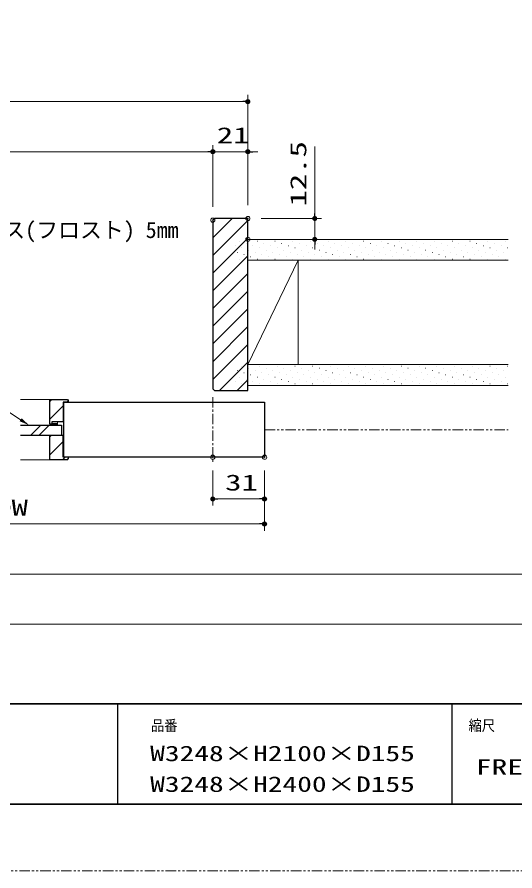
# Model space of a CAD drawing. Units: millimetres, scale not verified. Extents: x -1306 to 1306, y -607 to 607.
# Drawn here: x -283 to 15, y -594 to -83 of the extents above; entities that cross this region are included whole.
import ezdxf
from ezdxf.enums import TextEntityAlignment as Align

# ---------------------------------------------------------------- set-up
doc = ezdxf.new("R2010")
doc.units = ezdxf.units.MM
doc.header["$LTSCALE"] = 5
doc.header["$PDMODE"] = 32
doc.header["$PDSIZE"] = 2.5
for name, pattern in [('USER1', [2.5, 1.25, -0.25, 0.25, -0.25, 0.25, -0.25]), ('USER2', [0.375, 0.25, -0.125]), ('USER3', [2, 1.25, -0.25, 0.25, -0.25])]:
    doc.linetypes.add(name, pattern=pattern)
for name, color, linetype, lineweight in [('0-1_線(黄)', 2, 'Continuous', 15), ('0-3_陰線', 4, 'USER1', 9), ('0-8_二点鎖線', 4, 'USER1', 9), ('0-B_点線(水)', 6, 'USER2', 9), ('0-C_中心線', 3, 'USER3', 9), ('0-D_線(白)', 7, 'Continuous', 30), ('1-0_線(水)', 4, 'Continuous', 9), ('1-1_寸法線', 3, 'Continuous', 13), ('1-2_ハッチング', 6, 'Continuous', 9), ('1-4_DEFPOINTS', 7, 'Continuous', 5), ('1-5_0', 3, 'Continuous', 25), ('1-7_図面枠', 7, 'Continuous', 35)]:
    doc.layers.add(name, color=color, linetype=linetype, lineweight=lineweight)
doc.styles.add('ＭＳ ゴシック', font='')
doc.styles.get('ＭＳ ゴシック').set_extended_font_data('MS Gothic')

# ---------------------------------------------------------------- blocks, each defined once
blk = doc.blocks.new('_DOT')
at = {"layer": '1-5_0'}
blk.add_line((-2.5, 0), (-5, 0), dxfattribs=at)
for points in [[(0, 0), (-2.5, 0), (-2.48, 0.313)], [(0, 0), (-2.48, -0.313), (-2.5, 0)], [(0, 0), (-2.48, 0.313), (-2.421, 0.622)], [(0, 0), (-2.421, -0.622), (-2.48, -0.313)], [(0, 0), (-2.421, 0.622), (-2.324, 0.92)], [(0, 0), (-2.324, -0.92), (-2.421, -0.622)], [(0, 0), (-2.324, 0.92), (-2.191, 1.204)], [(0, 0), (-2.191, -1.204), (-2.324, -0.92)], [(0, 0), (-2.191, 1.204), (-2.023, 1.469)], [(0, 0), (-2.023, -1.469), (-2.191, -1.204)], [(0, 0), (-2.023, 1.469), (-1.822, 1.711)], [(0, 0), (-1.822, -1.711), (-2.023, -1.469)], [(0, 0), (-1.822, 1.711), (-1.594, 1.926)], [(0, 0), (-1.594, -1.926), (-1.822, -1.711)], [(0, 0), (-1.594, 1.926), (-1.34, 2.111)], [(0, 0), (-1.34, -2.111), (-1.594, -1.926)], [(0, 0), (-1.34, 2.111), (-1.064, 2.262)], [(0, 0), (-1.064, -2.262), (-1.34, -2.111)], [(0, 0), (-1.064, 2.262), (-0.773, 2.378)], [(0, 0), (-0.773, -2.378), (-1.064, -2.262)], [(0, 0), (-0.773, 2.378), (-0.468, 2.456)], [(0, 0), (-0.468, -2.456), (-0.773, -2.378)], [(0, 0), (-0.468, 2.456), (-0.157, 2.495)], [(0, 0), (-0.157, -2.495), (-0.468, -2.456)], [(0, 0), (-0.157, 2.495), (0.157, 2.495)], [(0, 0), (0.157, -2.495), (-0.157, -2.495)], [(0, 0), (0.157, 2.495), (0.468, 2.456)], [(0, 0), (0.468, 2.456), (0.773, 2.378)], [(0, 0), (0.773, 2.378), (1.064, 2.262)], [(0, 0), (1.064, 2.262), (1.34, 2.111)], [(0, 0), (1.34, 2.111), (1.594, 1.926)], [(0, 0), (1.594, 1.926), (1.822, 1.711)], [(0, 0), (1.822, 1.711), (2.023, 1.469)], [(0, 0), (2.023, 1.469), (2.191, 1.204)], [(0, 0), (2.191, 1.204), (2.324, 0.92)], [(0, 0), (2.324, 0.92), (2.421, 0.622)], [(0, 0), (2.421, 0.622), (2.48, 0.313)], [(0, 0), (2.48, 0.313), (2.5, 0)], [(0, 0), (0.468, -2.456), (0.157, -2.495)], [(0, 0), (0.773, -2.378), (0.468, -2.456)], [(0, 0), (1.064, -2.262), (0.773, -2.378)], [(0, 0), (1.34, -2.111), (1.064, -2.262)], [(0, 0), (1.594, -1.926), (1.34, -2.111)], [(0, 0), (1.822, -1.711), (1.594, -1.926)], [(0, 0), (2.023, -1.469), (1.822, -1.711)], [(0, 0), (2.191, -1.204), (2.023, -1.469)], [(0, 0), (2.324, -0.92), (2.191, -1.204)], [(0, 0), (2.421, -0.622), (2.324, -0.92)], [(0, 0), (2.48, -0.313), (2.421, -0.622)], [(0, 0), (2.5, 0), (2.48, -0.313)]]:
    blk.add_solid(points, dxfattribs=at)

msp = doc.modelspace()

# ---------------------------------------------------------------- linework, layer by layer
at = {"layer": '0-1_線(黄)'}
for p, q in [((-145.003, -215.684), (10.768, -215.684)), ((-115.003, -228.184), (-145.003, -290.684)), ((-145.003, -228.184), (10.768, -228.184)), ((-115.003, -228.184), (-115.003, -290.684)), ((-145.003, -290.684), (10.768, -290.684)), ((-145.003, -303.184), (10.768, -303.184))]:
    msp.add_line(p, q, dxfattribs=at)
at = {"layer": '0-3_陰線'}
msp.add_line((387.036, -594), (-1292.964, -594), dxfattribs=at)
at = {"layer": '0-8_二点鎖線'}
msp.add_line((-135.003, -329.684), (10.768, -329.684), dxfattribs=at)
at = {"layer": '0-B_点線(水)'}
for p, q in [((-261.968, -326.984), (-261.968, -324.884)), ((-261.343, -326.984), (-261.343, -324.884)), ((-260.718, -326.984), (-260.718, -324.884)), ((-260.093, -326.984), (-260.093, -324.884)), ((-259.468, -326.984), (-259.468, -324.884))]:
    msp.add_line(p, q, dxfattribs=at)
at = {"layer": '0-C_中心線'}
msp.add_line((-166.003, -310.184), (-166.003, -350.184), dxfattribs=at)
at = {"layer": '0-D_線(白)'}
for p, q in [((-165.003, -203.184), (-166.003, -204.184)), ((-166.003, -204.184), (-166.003, -305.184)), ((-166.003, -305.184), (-165.003, -306.184)), ((-165.003, -306.184), (-145.003, -306.184)), ((-145.003, -304.184), (-144.953, -304.184)), ((-253.003, -311.684), (-252.503, -312.184)), ((-255.503, -313.184), (-135.003, -313.184)), ((-255.253, -313.184), (-255.253, -346.184)), ((-252.503, -312.184), (-252.503, -313.184)), ((-135.003, -313.184), (-135.003, -346.184)), ((-281.001, -326.984), (-256.503, -326.984)), ((-256.503, -326.984), (-256.503, -332.984)), ((-281.001, -332.984), (-255.503, -332.984)), ((-135.003, -346.184), (-255.503, -346.184)), ((-253.003, -347.684), (-252.503, -347.184)), ((-252.503, -346.184), (-252.503, -347.184))]:
    msp.add_line(p, q, dxfattribs=at)
for points in [[(-145.003, -306.184), (-145.003, -203.184), (-165.003, -203.184)], [(-262.003, -326.384), (-263.503, -326.384), (-263.503, -311.684), (-253.003, -311.684)], [(-252.503, -313.184), (-255.503, -313.184), (-255.503, -324.884)], [(-262.003, -326.384), (-262.003, -324.884), (-255.503, -324.884)], [(-262.003, -326.384), (-262.003, -324.884), (-259.003, -324.884)], [(-253.003, -347.684), (-263.503, -347.684), (-263.503, -332.984), (-255.503, -332.984)], [(-252.503, -346.184), (-255.503, -346.184), (-255.503, -332.984)]]:
    msp.add_lwpolyline(points, dxfattribs=at)
at = {"layer": '1-0_線(水)'}
for p, q in [((-263.503, -311.684), (-281.001, -311.684)), ((-274.953, -332.984), (-268.953, -326.984)), ((-269.953, -332.984), (-263.953, -326.984)), ((-262.003, -326.384), (-262.003, -326.984)), ((-259.003, -324.884), (-259.003, -326.984)), ((-263.503, -347.684), (-281.001, -347.684))]:
    msp.add_line(p, q, dxfattribs=at)
at = {"layer": '1-1_寸法線'}
for p, q in [((-145.003, -195.184), (-145.003, -129.184)), ((-721.997, -133.184), (-148.003, -133.184)), ((-700.997, -163.184), (-169.003, -163.184)), ((-169.003, -163.184), (-172.003, -163.184)), ((-166.003, -196.184), (-166.003, -159.184)), ((-166.003, -196.184), (-166.003, -159.184)), ((-166.003, -163.184), (-145.003, -163.184)), ((-145.003, -195.184), (-145.003, -159.184)), ((-142.003, -163.184), (-139.003, -163.184)), ((-105.003, -200.184), (-105.003, -160.137)), ((-137.003, -203.184), (-101.003, -203.184)), ((-105.003, -215.684), (-105.003, -203.184)), ((-137.003, -215.684), (-101.003, -215.684)), ((-105.003, -218.684), (-105.003, -221.684)), ((-166.003, -354.184), (-166.003, -375.184)), ((-135.003, -354.184), (-135.003, -375.184)), ((-135.003, -354.184), (-135.003, -390.184)), ((-163.003, -371.184), (-138.003, -371.184)), ((-432, -386.184), (-138.003, -386.184)), ((-1000.992, -416.184), (130.993, -416.184)), ((-1021.992, -446.184), (151.993, -446.184))]:
    msp.add_line(p, q, dxfattribs=at)
msp.add_lwpolyline([(-686.695, -223.448), (-431.132, -223.448), (-280.962, -323.742)], dxfattribs=at)
msp.add_solid([(-275.914, -326.984), (-281.525, -324.619), (-280.399, -322.866)], dxfattribs=at)
at = {"layer": '1-2_ハッチング'}
for p, q in [((-166.003, -214.718), (-154.469, -203.184)), ((-166.003, -225.324), (-145.003, -204.324)), ((-166.003, -235.931), (-145.003, -214.931)), ((-152.648, -219.505), (-152.598, -219.505)), ((-149.996, -216.853), (-149.946, -216.853)), ((-146.018, -218.179), (-145.968, -218.179)), ((-142.041, -219.505), (-141.991, -219.505)), ((-139.389, -216.853), (-139.339, -216.853)), ((-135.412, -218.179), (-135.362, -218.179)), ((-131.434, -219.505), (-131.384, -219.505)), ((-128.783, -216.853), (-128.733, -216.853)), ((-124.805, -218.179), (-124.755, -218.179)), ((-120.828, -219.505), (-120.778, -219.505)), ((-118.176, -216.853), (-118.126, -216.853)), ((-114.199, -218.179), (-114.149, -218.179)), ((-110.221, -219.505), (-110.171, -219.505)), ((-107.57, -216.853), (-107.52, -216.853)), ((-103.592, -218.179), (-103.542, -218.179)), ((-99.615, -219.505), (-99.565, -219.505)), ((-96.963, -216.853), (-96.913, -216.853)), ((-92.985, -218.179), (-92.935, -218.179)), ((-89.008, -219.505), (-88.958, -219.505)), ((-86.356, -216.853), (-86.306, -216.853)), ((-82.379, -218.179), (-82.329, -218.179)), ((-78.401, -219.505), (-78.351, -219.505)), ((-75.75, -216.853), (-75.7, -216.853)), ((-71.772, -218.179), (-71.722, -218.179)), ((-67.795, -219.505), (-67.745, -219.505)), ((-65.143, -216.853), (-65.093, -216.853)), ((-61.166, -218.179), (-61.116, -218.179)), ((-57.188, -219.505), (-57.138, -219.505)), ((-54.537, -216.853), (-54.487, -216.853)), ((-50.559, -218.179), (-50.509, -218.179)), ((-46.582, -219.505), (-46.532, -219.505)), ((-43.93, -216.853), (-43.88, -216.853)), ((-39.952, -218.179), (-39.902, -218.179)), ((-35.975, -219.505), (-35.925, -219.505)), ((-33.323, -216.853), (-33.273, -216.853)), ((-29.346, -218.179), (-29.296, -218.179)), ((-25.368, -219.505), (-25.318, -219.505)), ((-22.717, -216.853), (-22.667, -216.853)), ((-18.739, -218.179), (-18.689, -218.179)), ((-14.762, -219.505), (-14.712, -219.505)), ((-12.11, -216.853), (-12.06, -216.853)), ((-8.133, -218.179), (-8.083, -218.179)), ((-4.155, -219.505), (-4.105, -219.505)), ((-1.504, -216.853), (-1.454, -216.853)), ((2.474, -218.179), (2.524, -218.179)), ((6.451, -219.505), (6.501, -219.505)), ((9.103, -216.853), (9.153, -216.853)), ((-151.322, -223.482), (-151.272, -223.482)), ((-148.67, -220.831), (-148.62, -220.831)), ((-147.344, -224.808), (-147.294, -224.808)), ((-144.693, -222.156), (-144.643, -222.156)), ((-140.715, -223.482), (-140.665, -223.482)), ((-138.064, -220.831), (-138.014, -220.831)), ((-136.738, -224.808), (-136.688, -224.808)), ((-134.086, -222.156), (-134.036, -222.156)), ((-130.109, -223.482), (-130.059, -223.482)), ((-127.457, -220.831), (-127.407, -220.831)), ((-126.131, -224.808), (-126.081, -224.808)), ((-123.479, -222.156), (-123.429, -222.156)), ((-119.502, -223.482), (-119.452, -223.482)), ((-116.85, -220.831), (-116.8, -220.831)), ((-115.525, -224.808), (-115.475, -224.808)), ((-112.873, -222.156), (-112.823, -222.156)), ((-108.895, -223.482), (-108.845, -223.482)), ((-106.244, -220.831), (-106.194, -220.831)), ((-104.918, -224.808), (-104.868, -224.808)), ((-102.266, -222.156), (-102.216, -222.156)), ((-98.289, -223.482), (-98.239, -223.482)), ((-95.637, -220.831), (-95.587, -220.831)), ((-94.311, -224.808), (-94.261, -224.808)), ((-91.66, -222.156), (-91.61, -222.156)), ((-87.682, -223.482), (-87.632, -223.482)), ((-85.031, -220.831), (-84.981, -220.831)), ((-83.705, -224.808), (-83.655, -224.808)), ((-81.053, -222.156), (-81.003, -222.156)), ((-77.076, -223.482), (-77.026, -223.482)), ((-74.424, -220.831), (-74.374, -220.831)), ((-73.098, -224.808), (-73.048, -224.808)), ((-70.446, -222.156), (-70.396, -222.156)), ((-66.469, -223.482), (-66.419, -223.482)), ((-63.817, -220.831), (-63.767, -220.831)), ((-62.491, -224.808), (-62.441, -224.808)), ((-59.84, -222.156), (-59.79, -222.156)), ((-55.862, -223.482), (-55.812, -223.482)), ((-53.211, -220.831), (-53.161, -220.831)), ((-51.885, -224.808), (-51.835, -224.808)), ((-49.233, -222.156), (-49.183, -222.156)), ((-45.256, -223.482), (-45.206, -223.482)), ((-42.604, -220.831), (-42.554, -220.831)), ((-41.278, -224.808), (-41.228, -224.808)), ((-38.627, -222.156), (-38.577, -222.156)), ((-34.649, -223.482), (-34.599, -223.482)), ((-31.998, -220.831), (-31.948, -220.831)), ((-30.672, -224.808), (-30.622, -224.808)), ((-28.02, -222.156), (-27.97, -222.156)), ((-24.043, -223.482), (-23.993, -223.482)), ((-21.391, -220.831), (-21.341, -220.831)), ((-20.065, -224.808), (-20.015, -224.808)), ((-17.413, -222.156), (-17.363, -222.156)), ((-13.436, -223.482), (-13.386, -223.482)), ((-10.784, -220.831), (-10.734, -220.831)), ((-9.458, -224.808), (-9.408, -224.808)), ((-6.807, -222.156), (-6.757, -222.156)), ((-2.829, -223.482), (-2.779, -223.482)), ((-0.178, -220.831), (-0.128, -220.831)), ((1.148, -224.808), (1.198, -224.808)), ((3.8, -222.156), (3.85, -222.156)), ((7.777, -223.482), (7.827, -223.482)), ((10.429, -220.831), (10.479, -220.831)), ((-166.003, -246.538), (-145.003, -225.538)), ((-149.996, -227.46), (-149.946, -227.46)), ((-143.367, -226.134), (-143.317, -226.134)), ((-139.389, -227.46), (-139.339, -227.46)), ((-132.76, -226.134), (-132.71, -226.134)), ((-128.783, -227.46), (-128.733, -227.46)), ((-122.154, -226.134), (-122.104, -226.134)), ((-118.176, -227.46), (-118.126, -227.46)), ((-111.547, -226.134), (-111.497, -226.134)), ((-107.57, -227.46), (-107.52, -227.46)), ((-100.94, -226.134), (-100.89, -226.134)), ((-96.963, -227.46), (-96.913, -227.46)), ((-90.334, -226.134), (-90.284, -226.134)), ((-86.356, -227.46), (-86.306, -227.46)), ((-79.727, -226.134), (-79.677, -226.134)), ((-75.75, -227.46), (-75.7, -227.46)), ((-69.121, -226.134), (-69.071, -226.134)), ((-65.143, -227.46), (-65.093, -227.46)), ((-58.514, -226.134), (-58.464, -226.134)), ((-54.537, -227.46), (-54.487, -227.46)), ((-47.907, -226.134), (-47.857, -226.134)), ((-43.93, -227.46), (-43.88, -227.46)), ((-37.301, -226.134), (-37.251, -226.134)), ((-33.323, -227.46), (-33.273, -227.46)), ((-26.694, -226.134), (-26.644, -226.134)), ((-22.717, -227.46), (-22.667, -227.46)), ((-16.088, -226.134), (-16.038, -226.134)), ((-12.11, -227.46), (-12.06, -227.46)), ((-5.481, -226.134), (-5.431, -226.134)), ((-1.504, -227.46), (-1.454, -227.46)), ((5.126, -226.134), (5.176, -226.134)), ((9.103, -227.46), (9.153, -227.46)), ((-166.003, -257.144), (-145.003, -236.144)), ((-166.003, -267.751), (-145.003, -246.751)), ((-166.003, -278.357), (-145.003, -257.357)), ((-166.003, -288.964), (-145.003, -267.964)), ((-166.003, -299.571), (-145.003, -278.571)), ((-162.01, -306.184), (-145.003, -289.177)), ((-151.322, -294.228), (-151.272, -294.228)), ((-148.67, -291.577), (-148.62, -291.577)), ((-147.344, -295.554), (-147.294, -295.554)), ((-144.693, -292.903), (-144.643, -292.903)), ((-140.715, -294.228), (-140.665, -294.228)), ((-138.064, -291.577), (-138.014, -291.577)), ((-136.738, -295.554), (-136.688, -295.554)), ((-134.086, -292.903), (-134.036, -292.903)), ((-130.109, -294.228), (-130.059, -294.228)), ((-127.457, -291.577), (-127.407, -291.577)), ((-126.131, -295.554), (-126.081, -295.554)), ((-123.479, -292.903), (-123.429, -292.903)), ((-119.502, -294.228), (-119.452, -294.228)), ((-116.85, -291.577), (-116.8, -291.577)), ((-115.525, -295.554), (-115.475, -295.554)), ((-112.873, -292.903), (-112.823, -292.903)), ((-108.895, -294.228), (-108.845, -294.228)), ((-106.244, -291.577), (-106.194, -291.577)), ((-104.918, -295.554), (-104.868, -295.554)), ((-102.266, -292.903), (-102.216, -292.903)), ((-98.289, -294.228), (-98.239, -294.228)), ((-95.637, -291.577), (-95.587, -291.577)), ((-94.311, -295.554), (-94.261, -295.554)), ((-91.66, -292.903), (-91.61, -292.903)), ((-87.682, -294.228), (-87.632, -294.228)), ((-85.031, -291.577), (-84.981, -291.577)), ((-83.705, -295.554), (-83.655, -295.554)), ((-81.053, -292.903), (-81.003, -292.903)), ((-77.076, -294.228), (-77.026, -294.228)), ((-74.424, -291.577), (-74.374, -291.577)), ((-73.098, -295.554), (-73.048, -295.554)), ((-70.446, -292.903), (-70.396, -292.903)), ((-66.469, -294.228), (-66.419, -294.228)), ((-63.817, -291.577), (-63.767, -291.577)), ((-62.491, -295.554), (-62.441, -295.554)), ((-59.84, -292.903), (-59.79, -292.903)), ((-55.862, -294.228), (-55.812, -294.228)), ((-53.211, -291.577), (-53.161, -291.577)), ((-51.885, -295.554), (-51.835, -295.554)), ((-49.233, -292.903), (-49.183, -292.903)), ((-45.256, -294.228), (-45.206, -294.228)), ((-42.604, -291.577), (-42.554, -291.577)), ((-41.278, -295.554), (-41.228, -295.554)), ((-38.627, -292.903), (-38.577, -292.903)), ((-34.649, -294.228), (-34.599, -294.228)), ((-31.998, -291.577), (-31.948, -291.577)), ((-30.672, -295.554), (-30.622, -295.554)), ((-28.02, -292.903), (-27.97, -292.903)), ((-24.043, -294.228), (-23.993, -294.228)), ((-21.391, -291.577), (-21.341, -291.577)), ((-20.065, -295.554), (-20.015, -295.554)), ((-17.413, -292.903), (-17.363, -292.903)), ((-13.436, -294.228), (-13.386, -294.228)), ((-10.784, -291.577), (-10.734, -291.577)), ((-9.458, -295.554), (-9.408, -295.554)), ((-6.807, -292.903), (-6.757, -292.903)), ((-2.829, -294.228), (-2.779, -294.228)), ((-0.178, -291.577), (-0.128, -291.577)), ((1.148, -295.554), (1.198, -295.554)), ((3.8, -292.903), (3.85, -292.903)), ((7.777, -294.228), (7.827, -294.228)), ((10.429, -291.577), (10.479, -291.577)), ((-152.648, -300.858), (-152.598, -300.858)), ((-151.403, -306.184), (-145.003, -299.784)), ((-149.996, -298.206), (-149.946, -298.206)), ((-146.018, -299.532), (-145.968, -299.532)), ((-143.367, -296.88), (-143.317, -296.88)), ((-142.041, -300.858), (-141.991, -300.858)), ((-139.389, -298.206), (-139.339, -298.206)), ((-135.412, -299.532), (-135.362, -299.532)), ((-132.76, -296.88), (-132.71, -296.88)), ((-131.434, -300.858), (-131.384, -300.858)), ((-128.783, -298.206), (-128.733, -298.206)), ((-124.805, -299.532), (-124.755, -299.532)), ((-122.154, -296.88), (-122.104, -296.88)), ((-120.828, -300.858), (-120.778, -300.858)), ((-118.176, -298.206), (-118.126, -298.206)), ((-114.199, -299.532), (-114.149, -299.532)), ((-111.547, -296.88), (-111.497, -296.88)), ((-110.221, -300.858), (-110.171, -300.858)), ((-107.57, -298.206), (-107.52, -298.206)), ((-103.592, -299.532), (-103.542, -299.532)), ((-100.94, -296.88), (-100.89, -296.88)), ((-99.615, -300.858), (-99.565, -300.858)), ((-96.963, -298.206), (-96.913, -298.206)), ((-92.985, -299.532), (-92.935, -299.532)), ((-90.334, -296.88), (-90.284, -296.88)), ((-89.008, -300.858), (-88.958, -300.858)), ((-86.356, -298.206), (-86.306, -298.206)), ((-82.379, -299.532), (-82.329, -299.532)), ((-79.727, -296.88), (-79.677, -296.88)), ((-78.401, -300.858), (-78.351, -300.858)), ((-75.75, -298.206), (-75.7, -298.206)), ((-71.772, -299.532), (-71.722, -299.532)), ((-69.121, -296.88), (-69.071, -296.88)), ((-67.795, -300.858), (-67.745, -300.858)), ((-65.143, -298.206), (-65.093, -298.206)), ((-61.166, -299.532), (-61.116, -299.532)), ((-58.514, -296.88), (-58.464, -296.88)), ((-57.188, -300.858), (-57.138, -300.858)), ((-54.537, -298.206), (-54.487, -298.206)), ((-50.559, -299.532), (-50.509, -299.532)), ((-47.907, -296.88), (-47.857, -296.88)), ((-46.582, -300.858), (-46.532, -300.858)), ((-43.93, -298.206), (-43.88, -298.206)), ((-39.952, -299.532), (-39.902, -299.532)), ((-37.301, -296.88), (-37.251, -296.88)), ((-35.975, -300.858), (-35.925, -300.858)), ((-33.323, -298.206), (-33.273, -298.206)), ((-29.346, -299.532), (-29.296, -299.532)), ((-26.694, -296.88), (-26.644, -296.88)), ((-25.368, -300.858), (-25.318, -300.858)), ((-22.717, -298.206), (-22.667, -298.206)), ((-18.739, -299.532), (-18.689, -299.532)), ((-16.088, -296.88), (-16.038, -296.88)), ((-14.762, -300.858), (-14.712, -300.858)), ((-12.11, -298.206), (-12.06, -298.206)), ((-8.133, -299.532), (-8.083, -299.532)), ((-5.481, -296.88), (-5.431, -296.88)), ((-4.155, -300.858), (-4.105, -300.858)), ((-1.504, -298.206), (-1.454, -298.206)), ((2.474, -299.532), (2.524, -299.532)), ((5.126, -296.88), (5.176, -296.88)), ((6.451, -300.858), (6.501, -300.858)), ((9.103, -298.206), (9.153, -298.206)), ((-148.67, -302.183), (-148.62, -302.183)), ((-138.064, -302.183), (-138.014, -302.183)), ((-127.457, -302.183), (-127.407, -302.183)), ((-116.85, -302.183), (-116.8, -302.183)), ((-106.244, -302.183), (-106.194, -302.183)), ((-95.637, -302.183), (-95.587, -302.183)), ((-85.031, -302.183), (-84.981, -302.183)), ((-74.424, -302.183), (-74.374, -302.183)), ((-63.817, -302.183), (-63.767, -302.183)), ((-53.211, -302.183), (-53.161, -302.183)), ((-42.604, -302.183), (-42.554, -302.183)), ((-31.998, -302.183), (-31.948, -302.183)), ((-21.391, -302.183), (-21.341, -302.183)), ((-10.784, -302.183), (-10.734, -302.183)), ((-0.178, -302.183), (-0.128, -302.183)), ((10.429, -302.183), (10.479, -302.183)), ((-263.503, -312.85), (-262.337, -311.684)), ((-263.503, -323.457), (-255.503, -315.457)), ((-253.23, -313.184), (-252.503, -312.457)), ((-263.503, -334.063), (-262.424, -332.984)), ((-263.503, -344.67), (-255.503, -336.67)), ((-255.911, -347.684), (-254.411, -346.184))]:
    msp.add_line(p, q, dxfattribs=at)
at = {"layer": '1-4_DEFPOINTS'}
for p in [(-145.003, -133.184), (-166.003, -163.184), (-145.003, -163.184), (-166.003, -204.184), (-145.003, -203.184), (-145.003, -203.184), (-145.003, -215.684), (-105.003, -215.684), (-166.003, -346.184), (-135.003, -346.184), (-135.003, -371.184), (-135.003, -386.184)]:
    msp.add_point(p, dxfattribs=at)
at = {"layer": '1-5_0', "color": 7}
for p, q in [((-222.964, -494), (-222.964, -554)), ((-22.964, -494), (-22.964, -554))]:
    msp.add_line(p, q, dxfattribs=at)
at = {"layer": '1-7_図面枠'}
msp.add_line((-1252.964, -494), (347.036, -494), dxfattribs=at)
msp.add_lwpolyline([(-1252.964, -554), (347.036, -554), (347.036, 554), (-1252.964, 554)], close=True, dxfattribs=at)

# ---------------------------------------------------------------- block references
at = {"layer": '1-1_寸法線', "xscale": 0.6, "yscale": 0.6}
for p in [(-145.003, -133.184), (-166.003, -163.184), (-166.003, -163.184), (-135.003, -371.184), (-135.003, -386.184)]:
    msp.add_blockref('_DOT', p, dxfattribs=at)
for p, rotation in [((-145.003, -163.184), 180), ((-105.003, -203.184), 270), ((-105.003, -215.684), 90), ((-166.003, -371.184), 180)]:
    msp.add_blockref('_DOT', p, dxfattribs=dict(at, rotation=rotation))

# ---------------------------------------------------------------- texts
at = {"layer": '1-1_寸法線', "style": 'ＭＳ ゴシック', "width": 1.5}
for s, p in [('21', (-163.598, -161.035)), ('31', (-158.598, -369.035)), ('DW', (-296.192, -384.035))]:
    msp.add_text(s, height=9.604, dxfattribs=at).set_placement(p, align=Align.BOTTOM_LEFT)
msp.add_text('12.5', height=9.604, rotation=90, dxfattribs=at).set_placement((-107.152, -196.042), align=Align.BOTTOM_LEFT)
at = {"layer": '1-1_寸法線', "style": 'ＭＳ ゴシック'}
msp.add_text('熱処理タペストリーガラス(フロスト) 5mm', height=9.621, dxfattribs=at).set_placement((-435.732, -217.769), align=Align.BOTTOM_LEFT)
at = {"layer": '1-7_図面枠', "style": 'ＭＳ ゴシック'}
for s, height, width, p in [('品番', 6.452, 0.9, (-202.964, -512.073)), ('縮尺', 6.452, 0.9, (-12.964, -512.038)), ('W3248×H2100×D155', 9.238, 1.4, (-203.459, -531.009)), ('FREE', 9.238, 1.5, (-8.665, -539.129)), ('W3248×H2400×D155', 9.238, 1.4, (-203.459, -549.415))]:
    msp.add_text(s, height=height, dxfattribs=dict(at, width=width)).set_placement(p, align=Align.BOTTOM_LEFT)

doc.saveas('drawing.dxf')
